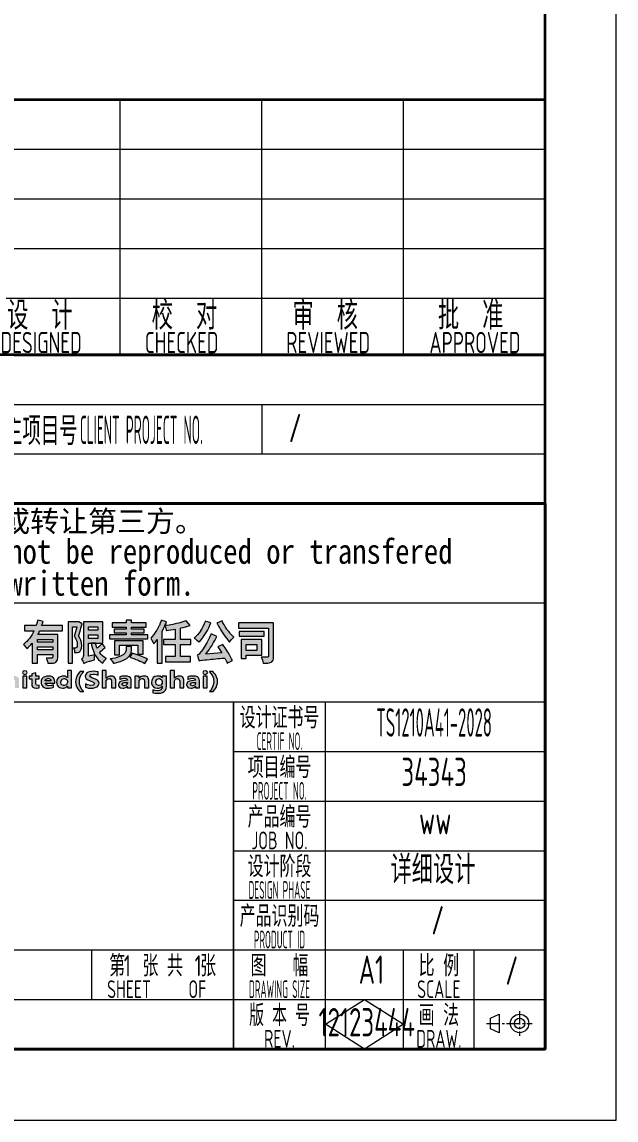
# Model space of a CAD drawing. Header units: millimetres. Extents: x 5765 to 6606, y -201 to 393.
# Drawn here: x 6522.1 to 6606, y -200.6 to -45.6 of the extents above; entities that cross this region are included whole.
import ezdxf
from ezdxf.enums import TextEntityAlignment as Align

# ---------------------------------------------------------------- set-up
doc = ezdxf.new("R2010")
doc.units = ezdxf.units.MM
doc.linetypes.add('CENTER2', pattern=[28.575, 19.05, -3.175, 3.175, -3.175])
for name, color, linetype, lineweight in [('1粗实线', 7, 'Continuous', 35), ('2细实线', 3, 'Continuous', 13), ('3中心线', 1, 'CENTER2', 13), ('7文本', 2, 'Continuous', 13), ('8标注', 3, 'Continuous', 13), ('9图表', 4, 'Continuous', 13)]:
    doc.layers.add(name, color=color, linetype=linetype, lineweight=lineweight)
doc.layers.add('LOGO 1', color=7, linetype='Continuous', true_color=0x1e2380)
doc.styles.add('lanpec', font='bpec_e.shx', dxfattribs={"width": 0.75, "bigfont": 'hztxt.shx'})
doc.styles.add('黑体', font='simhei.ttf', dxfattribs={"width": 1.5})

# ---------------------------------------------------------------- blocks, each defined once
blk = doc.blocks.new('项目信息')
at = {"layer": '1粗实线'}
blk.add_line((0, 0, 0), (-180, 0, 0), dxfattribs=at)
at = {"layer": '1粗实线', "elevation": 0}
blk.add_lwpolyline([(-180, 0), (0, 0), (0, 21), (-180, 21)], close=True, dxfattribs=at)
at = {"layer": '9图表'}
for p, q in [((-148, 21, 0), (-148, 0, 0)), ((-180, 14), (0, 14)), ((-80, 14, 0), (-80, 7, 0)), ((-40, 14, 0), (-40, 7, 0)), ((-180, 7), (0, 7))]:
    blk.add_line(p, q, dxfattribs=at)
at = {"layer": '7文本', "style": 'lanpec', "width": 0.75}
for tag, p in [('项目名称', (-147.5, 17.5)), ('业主', (-147.5, 10.5)), ('业主项目号', (-39.5, 10.5, 0)), ('工程总包方', (-147.5, 3.5))]:
    blk.add_attdef(tag, text='', height=4, dxfattribs=at).set_placement(p, align=Align.MIDDLE_LEFT)
at = {"layer": '9图表', "style": 'lanpec'}
for s, width, p in [('项目名称', 0.7, (-179, 17.25, 0)), ('PROJECT', 0.7, (-166.5, 17.23, 0)), ('业   主', 0.65, (-179, 10.25, 0)), ('业主项目号', 0.65, (-79, 10.25, 0)), ('CLIENT PROJECT NO.', 0.4, (-65.7, 10.41, 0)), ('CLIENT', 0.75, (-166.5, 10.23, 0)), ('工程总包方', 0.55, (-179, 3.25, 0)), ('EPCC CONTRACTOR', 0.3, (-166.5, 3.25, 0))]:
    blk.add_text(s, height=4, dxfattribs=dict(at, width=width)).set_placement(p, align=Align.MIDDLE_LEFT)
blk = doc.blocks.new('修订栏')
at = {"layer": '1粗实线'}
for p, q in [((470.95, 1959.85), (470.95, 1923.85)), ((650.95, 1959.85), (470.95, 1959.85)), ((650.95, 1923.85), (650.95, 1959.85)), ((470.95, 1923.85), (650.95, 1923.85))]:
    blk.add_line(p, q, dxfattribs=at)
at = {"layer": '9图表'}
for p, q in [((470.95, 1959.85), (650.95, 1959.85)), ((470.95, 1959.85), (470.95, 1923.85)), ((470.95, 1959.85), (470.95, 1923.85)), ((650.95, 1959.85), (470.95, 1959.85)), ((477.95, 1959.85), (477.95, 1923.85)), ((487.95, 1959.85), (487.95, 1923.85)), ((505.95, 1959.85), (505.95, 1923.85)), ((570.95, 1923.85), (570.95, 1959.85)), ((590.95, 1923.85), (590.95, 1959.85)), ((610.95, 1923.85), (610.95, 1959.85)), ((630.95, 1923.85), (630.95, 1959.85)), ((650.95, 1959.85), (650.95, 1923.85)), ((650.95, 1923.85), (650.95, 1959.85)), ((478, 1952.85), (650.95, 1952.85)), ((478, 1945.85), (650.95, 1945.85)), ((478, 1938.85), (650.95, 1938.85)), ((478, 1931.85), (650.95, 1931.85)), ((470.95, 1923.85), (650.95, 1923.85)), ((470.95, 1923.85), (650.95, 1923.85))]:
    blk.add_line(p, q, dxfattribs=at)
at = {"layer": '7文本', "color": 4, "style": 'lanpec', "width": 0.75}
for s, height, p in [('REVISION', 3, (475.65, 1939.81)), ('修订版', 4, (476.21, 1930.02))]:
    blk.add_text(s, height=height, rotation=90, dxfattribs=at).set_placement(p)
for s, height, p in [('版次', 4, (479.59, 1927.4)), ('日期', 4, (494.11, 1927.4)), ('设  计', 4, (574.99, 1927.4)), ('校  对', 4, (595.4, 1927.4)), ('审  核', 4, (615.27, 1927.4)), ('批  准', 4, (635.81, 1927.4)), ('说  明', 4, (519.28, 1926.06)), ('DESCRIPTION', 3, (532.7, 1926.66)), ('REV.', 3, (479.69, 1924.07)), ('DATE', 3, (494.39, 1924.07)), ('DESIGNED', 3, (574.06, 1924.07)), ('CHECKED', 3, (594.44, 1924.07)), ('REVIEWED', 3, (614.4, 1924.07)), ('APPROVED', 3, (634.62, 1924.07))]:
    blk.add_text(s, height=height, dxfattribs=at).set_placement(p)
blk = doc.blocks.new('A1')
at = {"layer": '1粗实线'}
blk.add_lwpolyline([(-816, 10), (-10, 10), (-10, 584), (-816, 584)], close=True, dxfattribs=at)
at = {"layer": '9图表'}
blk.add_lwpolyline([(-841, 0), (0, 0), (0, 594), (-841, 594)], close=True, dxfattribs=at)
blk = doc.blocks.new('蓝滨LOGO')
at = {"layer": 'LOGO 1'}
h = blk.add_hatch(color=256, dxfattribs=at)
h.dxf.hatch_style = 1
h.paths.add_polyline_path([(72.18, 8.26), (69.39, 8.26), (69.49, 8.47), (69.63, 8.78), (72.85, 8.78), (72.85, 9.51), (69.91, 9.51), (70.01, 9.82), (70.11, 10.12), (69.36, 10.3), (69.33, 10.15), (69.24, 9.83), (69.13, 9.51), (67.51, 9.51), (67.51, 8.78), (68.83, 8.78), (68.71, 8.54), (68.55, 8.25), (68.37, 7.97), (68.19, 7.72), (68.03, 7.52), (67.82, 7.28), (67.58, 7.07), (67.33, 6.87), (67.45, 6.75), (67.58, 6.59), (67.71, 6.42), (67.8, 6.28), (67.99, 6.42), (68.22, 6.64), (68.38, 6.8), (68.59, 7.04), (68.59, 4.2), (69.31, 4.2), (69.31, 5.45), (71.47, 5.45), (71.47, 5.06), (71.34, 4.93), (71.22, 4.93), (71.04, 4.93), (70.81, 4.94), (70.58, 4.95), (70.6, 4.89), (70.71, 4.57), (70.73, 4.52), (70.8, 4.2), (70.81, 4.2), (71.14, 4.2), (71.43, 4.22), (71.58, 4.24), (71.86, 4.33), (71.91, 4.36), (72.11, 4.58), (72.15, 4.68), (72.18, 5.04)])
h.paths.add_polyline_path([(69.31, 7.58), (71.47, 7.58), (71.47, 7.16), (69.31, 7.16)], flags=16)
h.paths.add_polyline_path([(69.31, 6.52), (71.47, 6.52), (71.47, 6.1), (69.31, 6.1)], flags=16)
h = blk.add_hatch(color=256, dxfattribs=at)
h.dxf.hatch_style = 1
h.paths.add_polyline_path([(75.49, 7.34), (75.45, 7.47), (75.32, 7.76), (75.13, 8.07), (75.2, 8.26), (75.29, 8.57), (75.39, 8.91), (75.46, 9.15), (75.56, 9.47), (75.65, 9.78), (75.18, 10.07), (75.09, 10.04), (73.65, 10.04), (73.65, 4.21), (74.28, 4.21), (74.28, 9.35), (74.86, 9.35), (74.86, 9.31), (74.78, 8.99), (74.7, 8.66), (74.7, 8.63), (74.6, 8.29), (74.52, 7.99), (74.58, 7.91), (74.75, 7.62), (74.86, 7.34), (74.91, 7.11), (74.94, 6.79), (74.92, 6.56), (74.83, 6.41), (74.76, 6.37), (74.67, 6.35), (74.56, 6.35), (74.41, 6.36), (74.42, 6.34), (74.53, 6.03), (74.57, 5.7), (74.77, 5.7), (74.96, 5.71), (75.14, 5.76), (75.29, 5.85), (75.35, 5.91), (75.51, 6.19), (75.54, 6.35), (75.57, 6.71), (75.55, 7)])
h.paths.add_polyline_path([(78.55, 10.03), (75.83, 10.03), (75.83, 5.35), (75.83, 5.29), (75.73, 4.99), (75.55, 4.79), (75.63, 4.66), (75.72, 4.5), (75.8, 4.33), (75.86, 4.18), (76, 4.25), (76.24, 4.35), (76.36, 4.39), (76.68, 4.5), (76.78, 4.52), (77.06, 4.6), (77.39, 4.7), (77.37, 5.03), (77.37, 5.07), (77.36, 5.4), (76.53, 5.2), (76.53, 7.04), (76.89, 7.04), (77.5, 7.04), (78.55, 7.04)])
h.paths.add_polyline_path([(76.53, 7.71), (76.53, 8.23), (77.85, 8.23), (77.85, 7.71)], flags=16)
h.paths.add_polyline_path([(76.53, 8.86), (76.53, 9.36), (77.85, 9.36), (77.85, 8.86)], flags=16)
h.paths.add_polyline_path([(78.48, 6.08), (78.66, 6.22), (78.9, 6.42), (78.44, 6.97), (78.36, 6.88), (78.12, 6.65), (77.99, 6.53), (77.75, 6.32), (77.72, 6.4), (77.61, 6.71), (77.5, 7.04), (76.89, 7.04), (76.96, 6.76), (77.04, 6.44), (77.14, 6.13), (77.21, 5.94), (77.34, 5.63), (77.49, 5.35), (77.57, 5.22), (77.75, 4.95), (77.96, 4.71), (78.06, 4.6), (78.29, 4.39), (78.56, 4.22), (78.65, 4.39), (78.77, 4.57), (78.91, 4.75), (79.03, 4.89), (79.01, 4.9), (78.74, 5.06), (78.49, 5.26), (78.47, 5.28), (78.26, 5.5), (78.06, 5.76), (78.23, 5.88)])
h = blk.add_hatch(color=256, dxfattribs=at)
h.dxf.hatch_style = 1
h.paths.add_polyline_path([(84.91, 8.22), (82.58, 8.22), (82.58, 8.5), (84.38, 8.5), (84.38, 9.03), (82.58, 9.03), (82.58, 9.31), (84.65, 9.31), (84.65, 9.89), (82.58, 9.89), (82.58, 10.29), (81.85, 10.29), (81.85, 9.89), (79.86, 9.89), (79.86, 9.31), (81.85, 9.31), (81.85, 9.03), (80.13, 9.03), (80.13, 8.5), (81.85, 8.5), (81.85, 8.22), (79.51, 8.22), (79.51, 7.63), (84.91, 7.63)])
h.paths.add_polyline_path([(84.25, 7.39), (80.19, 7.39), (80.19, 5.4), (80.91, 5.4), (80.91, 6.74), (83.51, 6.74), (83.51, 5.48), (84.25, 5.48)])
h.paths.add_polyline_path([(82.58, 6.05), (82.58, 6.57), (81.83, 6.57), (81.83, 6.07), (81.77, 5.76), (81.72, 5.66), (81.48, 5.43), (81.4, 5.37), (81.14, 5.23), (80.81, 5.09), (80.8, 5.09), (80.55, 5.02), (80.27, 4.94), (79.95, 4.87), (79.59, 4.81), (79.72, 4.67), (79.85, 4.51), (79.97, 4.35), (80.05, 4.2), (80.21, 4.24), (80.55, 4.32), (80.85, 4.4), (81.13, 4.5), (81.36, 4.59), (81.65, 4.73), (81.92, 4.89), (82.13, 5.06), (82.35, 5.29), (82.49, 5.55), (82.54, 5.72)])
h.paths.add_polyline_path([(83.84, 5.25), (83.55, 5.36), (83.25, 5.46), (82.98, 5.55), (82.7, 5.63), (82.37, 5.07), (82.62, 4.99), (82.93, 4.87), (82.94, 4.87), (83.23, 4.75), (83.52, 4.64), (83.79, 4.52), (84.07, 4.39), (84.24, 4.3), (84.5, 4.16), (84.85, 4.8), (84.7, 4.88), (84.4, 5.02), (84.14, 5.13)])
h = blk.add_hatch(color=256, dxfattribs=at)
h.dxf.hatch_style = 1
h.paths.add_polyline_path([(86.93, 8.71), (86.98, 8.8), (87.13, 9.09), (87.18, 9.19), (87.31, 9.49), (87.32, 9.51), (87.43, 9.77), (87.53, 10.03), (86.81, 10.27), (86.78, 10.17), (86.66, 9.86), (86.53, 9.55), (86.48, 9.46), (86.32, 9.16), (86.16, 8.88), (86.12, 8.81), (85.94, 8.53), (85.76, 8.27), (85.74, 8.24), (85.52, 7.99), (85.31, 7.76), (85.42, 7.58), (85.54, 7.35), (85.65, 7.13), (85.73, 6.94), (85.77, 6.98), (85.98, 7.23), (86.03, 7.28), (86.22, 7.55), (86.22, 4.2), (86.93, 4.2)])
h.paths.add_polyline_path([(91, 7.58), (89.5, 7.58), (89.5, 9.18), (89.61, 9.2), (89.91, 9.27), (90.21, 9.35), (90.27, 9.36), (90.57, 9.45), (90.86, 9.55), (90.34, 10.2), (90.29, 10.18), (90.01, 10.09), (89.7, 9.99), (89.56, 9.95), (89.26, 9.87), (88.95, 9.8), (88.75, 9.76), (88.45, 9.69), (88.14, 9.64), (87.92, 9.6), (87.61, 9.55), (87.32, 9.51), (87.31, 9.49), (87.31, 9.48), (87.43, 9.17), (87.43, 9.16), (87.51, 8.84), (87.52, 8.84), (87.83, 8.88), (88.13, 8.93), (88.16, 8.93), (88.46, 8.98), (88.77, 9.03), (88.77, 7.58), (87.13, 7.58), (87.13, 6.83), (88.77, 6.83), (88.77, 5.16), (87.38, 5.16), (87.38, 4.42), (90.94, 4.42), (90.94, 5.16), (89.5, 5.16), (89.5, 6.83), (91, 6.83)])
h = blk.add_hatch(color=256, dxfattribs=at)
h.dxf.hatch_style = 1
h.paths.add_polyline_path([(93.31, 8.84), (93.47, 9.13), (93.55, 9.3), (93.68, 9.6), (93.8, 9.91), (93.02, 10.15), (92.99, 10.07), (92.87, 9.76), (92.73, 9.46), (92.68, 9.37), (92.53, 9.08), (92.36, 8.81), (92.32, 8.74), (92.14, 8.48), (91.94, 8.22), (91.92, 8.2), (91.69, 7.96), (91.47, 7.75), (91.64, 7.63), (91.82, 7.48), (92, 7.33), (92.14, 7.2), (92.19, 7.25), (92.4, 7.48), (92.61, 7.74), (92.69, 7.86), (92.88, 8.12), (93.06, 8.4), (93.15, 8.55)])
h.paths.add_polyline_path([(94.51, 7.7), (94.66, 7.99), (93.86, 8.36), (93.76, 8.15), (93.63, 7.85), (93.48, 7.55), (93.39, 7.37), (93.23, 7.08), (93.07, 6.81), (93.04, 6.77), (92.86, 6.47), (92.7, 6.22), (92.61, 6.09), (92.43, 5.86), (92.34, 5.75), (92.14, 5.51), (92.13, 5.5), (91.86, 5.35), (91.95, 5.14), (92.03, 4.91), (92.1, 4.69), (92.14, 4.53), (92.31, 4.58), (92.56, 4.64), (92.64, 4.65), (92.96, 4.68), (92.97, 4.68), (93.25, 4.71), (93.59, 4.74), (93.85, 4.77), (94.15, 4.8), (94.5, 4.83), (94.52, 4.83), (94.79, 4.86), (95.09, 4.88), (95.41, 4.91), (95.75, 4.94), (95.81, 4.83), (95.97, 4.55), (95.99, 4.49), (96.13, 4.2), (96.84, 4.61), (96.74, 4.82), (96.58, 5.13), (96.58, 5.13), (96.42, 5.41), (96.24, 5.7), (96.21, 5.75), (96.04, 6.02), (95.87, 6.3), (95.85, 6.33), (95.66, 6.6), (95.48, 6.87), (94.81, 6.52), (94.89, 6.4), (95.07, 6.12), (95.17, 5.95), (95.34, 5.67), (93.1, 5.51), (93.17, 5.61), (93.36, 5.85), (93.55, 6.12), (93.73, 6.39), (93.92, 6.67), (94.02, 6.84), (94.19, 7.12), (94.35, 7.41)])
h.paths.add_polyline_path([(96.13, 8.94), (96.06, 9.03), (95.88, 9.3), (95.71, 9.57), (95.68, 9.62), (95.51, 9.91), (95.38, 10.19), (94.67, 9.88), (94.73, 9.74), (94.89, 9.45), (95.05, 9.16), (95.15, 8.99), (95.33, 8.71), (95.5, 8.44), (95.6, 8.29), (95.79, 8.03), (95.98, 7.77), (96.04, 7.69), (96.25, 7.43), (96.45, 7.2), (96.58, 7.37), (96.74, 7.55), (96.9, 7.73), (97.06, 7.87), (97.03, 7.88), (96.82, 8.1), (96.59, 8.35), (96.52, 8.43), (96.32, 8.68)])
h = blk.add_hatch(color=256, dxfattribs=at)
h.dxf.hatch_style = 1
h.paths.add_polyline_path([(102.67, 9.9), (97.73, 9.9), (97.73, 9.16), (101.93, 9.16), (101.93, 5.19), (101.9, 5.08), (101.78, 5.04), (101.65, 5.04), (101.44, 5.04), (101.19, 5.04), (100.93, 5.06), (101.01, 4.86), (101.08, 4.64), (101.14, 4.41), (101.17, 4.22), (101.26, 4.22), (101.58, 4.22), (101.86, 4.24), (102.06, 4.27), (102.34, 4.37), (102.41, 4.42), (102.6, 4.66), (102.64, 4.82), (102.67, 5.18)])
h.paths.add_polyline_path([(101.33, 8.7), (97.79, 8.7), (97.79, 8.02), (101.33, 8.02)], flags=17)
h.paths.add_polyline_path([(101.02, 7.54), (98.1, 7.54), (98.1, 4.86), (98.8, 4.86), (98.8, 5.33), (101.02, 5.33)], flags=17)
h.paths.add_polyline_path([(100.31, 6.87), (100.31, 6), (98.8, 6), (98.8, 6.87)], flags=16)
h = blk.add_hatch(color=256, dxfattribs=at)
h.dxf.hatch_style = 1
h.paths.add_polyline_path([(62.05, 0.73), (62.05, 1.13), (60.98, 1.13), (60.98, 3.02), (60.37, 3.02), (60.37, 0.73)])
h.paths.add_polyline_path([(62.98, 2.37), (62.38, 2.37), (62.38, 0.73), (62.98, 0.73)])
h.paths.add_polyline_path([(62.68, 2.64), (62.93, 2.72), (63.03, 2.9), (62.93, 3.08), (62.68, 3.15), (62.44, 3.08), (62.34, 2.9), (62.44, 2.72)])
h.paths.add_polyline_path([(63.52, 0.73), (64.12, 0.73), (64.12, 1.64), (64.12, 1.9), (64.51, 2.05), (64.76, 1.93), (64.83, 1.67), (64.83, 0.73), (65.42, 0.73), (65.42, 1.65), (65.42, 1.88), (65.52, 1.93), (65.52, 1.93), (65.54, 1.93), (65.84, 2.06), (66.06, 1.92), (66.13, 1.66), (66.13, 0.73), (66.73, 0.73), (66.73, 1.83), (66.67, 2.08), (66.54, 2.27), (66.34, 2.37), (66.06, 2.4), (65.83, 2.38), (65.57, 2.28), (65.37, 2.1), (65.29, 2.21), (65.07, 2.36), (64.78, 2.4), (64.7, 2.4), (64.41, 2.34), (64.33, 2.29), (64.12, 2.11), (64.12, 2.37), (63.52, 2.37)])
h.paths.add_polyline_path([(67.83, 2.37), (67.24, 2.37), (67.24, 0.73), (67.83, 0.73)])
h.paths.add_polyline_path([(67.54, 2.64), (67.79, 2.72), (67.88, 2.9), (67.79, 3.08), (67.54, 3.15), (67.28, 3.08), (67.19, 2.9), (67.28, 2.72)])
h.paths.add_polyline_path([(69.11, 2.01), (69.57, 2.01), (69.57, 2.37), (69.11, 2.37), (69.11, 2.87), (68.51, 2.73), (68.51, 2.37), (68.17, 2.37), (68.17, 2.01), (68.51, 2.01), (68.51, 1.23), (68.54, 1.03), (68.66, 0.84), (68.87, 0.73), (69.16, 0.69), (69.3, 0.69), (69.57, 0.75), (69.57, 1.11), (69.23, 1.01), (69.11, 1.32)])
h.paths.add_polyline_path([(69.82, 1.53), (69.84, 1.32), (69.93, 1.1), (70.09, 0.91), (70.25, 0.8), (70.52, 0.71), (70.85, 0.69), (71, 0.69), (71.33, 0.73), (71.59, 0.82), (71.59, 1.16), (71.57, 1.16), (71.3, 1.06), (70.79, 1.01), (70.49, 1.2), (70.41, 1.41), (71.76, 1.41), (71.76, 1.62), (71.74, 1.76), (71.67, 2.01), (71.52, 2.2), (71.42, 2.27), (71.16, 2.37), (70.83, 2.4), (70.63, 2.39), (70.35, 2.31), (70.11, 2.17), (69.96, 2.01), (69.85, 1.78)])
h.paths.add_polyline_path([(70.56, 1.98), (70.88, 2.1), (71.14, 1.95), (71.2, 1.72), (70.38, 1.72)], flags=16)
h.paths.add_polyline_path([(72.04, 1.35), (72.12, 1.1), (72.26, 0.91), (72.32, 0.85), (72.57, 0.73), (72.88, 0.69), (73.04, 0.7), (73.31, 0.78), (73.54, 0.97), (73.54, 0.73), (74.13, 0.73), (74.13, 3.16), (73.54, 3.16), (73.54, 2.18), (73.52, 2.18), (73.49, 2.21), (73.28, 2.36), (72.96, 2.4), (72.8, 2.4), (72.52, 2.31), (72.28, 2.17), (72.16, 2.01), (72.06, 1.77), (72.03, 1.51)])
h.paths.add_polyline_path([(73.13, 2.05), (73.45, 1.91), (73.58, 1.52), (73.39, 1.15), (73.05, 1.04), (72.7, 1.2), (72.61, 1.62), (72.79, 1.95)], flags=16)
h = blk.add_hatch(color=256, dxfattribs=at)
h.dxf.hatch_style = 1
h.paths.add_polyline_path([(74.71, 1.56), (74.73, 1.3), (74.79, 1.05), (74.88, 0.82), (75, 0.6), (75.16, 0.4), (75.35, 0.21), (75.84, 0.21), (75.55, 0.54), (75.33, 0.99), (75.25, 1.36), (75.24, 1.63), (75.27, 2.05), (75.45, 2.52), (75.82, 3.02), (75.35, 3.02), (75.32, 2.99), (75.12, 2.78), (74.98, 2.56), (74.87, 2.34), (74.77, 2.11), (74.73, 1.86), (74.71, 1.6)])
h.paths.add_polyline_path([(76.86, 2.63), (77.26, 2.68), (77.88, 2.59), (77.88, 2.98), (77.82, 3), (77.52, 3.05), (77.19, 3.07), (76.93, 3.06), (76.62, 2.99), (76.37, 2.89), (76.28, 2.83), (76.13, 2.63), (76.07, 2.39), (76.1, 2.21), (76.22, 2.02), (76.43, 1.86), (76.75, 1.73), (77.26, 1.53), (77.37, 1.32), (77.23, 1.13), (76.87, 1.07), (76.43, 1.12), (76.08, 1.3), (76.08, 0.82), (76.25, 0.76), (76.54, 0.7), (76.89, 0.69), (77.17, 0.7), (77.48, 0.76), (77.73, 0.86), (77.81, 0.92), (77.96, 1.11), (78.02, 1.37), (77.99, 1.54), (77.85, 1.75), (77.82, 1.8), (77.59, 1.93), (77.27, 2.07), (76.83, 2.23), (76.71, 2.43)])
h.paths.add_polyline_path([(79.03, 3.16), (78.44, 3.16), (78.44, 0.73), (79.03, 0.73), (79.03, 1.66), (79.03, 1.9), (79.48, 2.06), (79.71, 1.92), (79.78, 1.66), (79.78, 0.73), (80.37, 0.73), (80.37, 1.85), (80.31, 2.09), (80.17, 2.27), (79.96, 2.37), (79.68, 2.4), (79.52, 2.39), (79.26, 2.3), (79.03, 2.11)])
h.paths.add_polyline_path([(80.79, 1.4), (80.74, 1.18), (80.76, 1.02), (80.92, 0.82), (81.06, 0.74), (81.38, 0.69), (81.52, 0.69), (81.79, 0.78), (82, 0.96), (82, 0.73), (82.57, 0.73), (82.57, 1.72), (82.54, 1.95), (82.44, 2.16), (82.27, 2.29), (82.02, 2.38), (81.7, 2.4), (81.64, 2.4), (81.31, 2.37), (81.22, 2.36), (80.94, 2.27), (80.94, 1.92), (81.55, 2.11), (81.92, 2), (82.01, 1.8), (81.45, 1.73), (81.19, 1.68), (80.94, 1.57)])
h.paths.add_polyline_path([(81.86, 1.12), (81.88, 1.13), (82, 1.36), (82.01, 1.39), (82.01, 1.51), (81.61, 1.47), (81.34, 1.37), (81.29, 1.23), (81.37, 1.09), (81.58, 1.03)], flags=16)
h.paths.add_polyline_path([(83.08, 0.73), (83.68, 0.73), (83.68, 1.89), (84.15, 2.07), (84.37, 1.9), (84.43, 1.64), (84.43, 0.73), (85.03, 0.73), (85.03, 1.84), (84.96, 2.09), (84.84, 2.27), (84.62, 2.37), (84.35, 2.4), (84.15, 2.39), (83.89, 2.29), (83.68, 2.1), (83.68, 2.37), (83.08, 2.37)])
h.paths.add_polyline_path([(85.43, 1.35), (85.51, 1.11), (85.66, 0.91), (85.72, 0.86), (85.96, 0.73), (86.28, 0.69), (86.45, 0.7), (86.72, 0.79), (86.92, 0.96), (86.96, 0.96), (86.88, 0.52), (86.56, 0.35), (86.22, 0.31), (85.6, 0.4), (85.6, 0.05), (85.64, 0.04), (85.92, -0.02), (86.27, -0.04), (86.37, -0.04), (86.7, -0.01), (86.98, 0.07), (87.2, 0.21), (87.23, 0.23), (87.39, 0.41), (87.5, 0.64), (87.53, 0.91), (87.53, 2.37), (86.93, 2.37), (86.93, 2.17), (86.92, 2.17), (86.89, 2.21), (86.65, 2.36), (86.35, 2.4), (86.19, 2.4), (85.91, 2.33), (85.68, 2.17), (85.55, 2), (85.46, 1.77), (85.42, 1.5)])
h.paths.add_polyline_path([(86.01, 1.63), (86.18, 1.95), (86.53, 2.05), (86.84, 1.92), (86.98, 1.51), (86.79, 1.14), (86.44, 1.04), (86.1, 1.2)], flags=16)
h.paths.add_polyline_path([(88.67, 3.16), (88.07, 3.16), (88.07, 0.73), (88.67, 0.73), (88.67, 1.66), (88.67, 1.9), (89.11, 2.06), (89.34, 1.92), (89.41, 1.66), (89.41, 0.73), (90.01, 0.73), (90.01, 1.74), (90, 1.85), (89.93, 2.09), (89.79, 2.27), (89.59, 2.37), (89.31, 2.4), (89.15, 2.39), (88.89, 2.3), (88.67, 2.11)])
h.paths.add_polyline_path([(92.19, 1.72), (92.17, 1.95), (92.07, 2.16), (91.9, 2.29), (91.65, 2.38), (91.34, 2.4), (91.27, 2.4), (90.94, 2.37), (90.85, 2.36), (90.57, 2.27), (90.57, 1.92), (91.17, 2.11), (91.55, 2), (91.63, 1.8), (91.07, 1.73), (90.81, 1.68), (90.56, 1.57), (90.41, 1.4), (90.37, 1.18), (90.39, 1.02), (90.54, 0.82), (90.7, 0.74), (91.01, 0.69), (91.15, 0.69), (91.42, 0.78), (91.63, 0.97), (91.63, 0.73), (92.19, 0.73)])
h.paths.add_polyline_path([(91.63, 1.51), (91.63, 1.39), (91.63, 1.16), (91.06, 0.98), (90.87, 1.33), (91.25, 1.47)], flags=16)
h.paths.add_polyline_path([(93.3, 2.37), (92.7, 2.37), (92.7, 0.73), (93.3, 0.73)])
h.paths.add_polyline_path([(92.76, 3.08), (92.66, 2.9), (92.76, 2.72), (93.01, 2.64), (93.25, 2.72), (93.36, 2.9), (93.25, 3.08), (93.01, 3.15)])
h.paths.add_polyline_path([(94.14, 1.09), (93.99, 0.71), (93.64, 0.21), (94.09, 0.21), (94.31, 0.43), (94.47, 0.65), (94.58, 0.86), (94.67, 1.1), (94.72, 1.35), (94.74, 1.6), (94.74, 1.66), (94.72, 1.92), (94.65, 2.16), (94.56, 2.39), (94.44, 2.61), (94.28, 2.82), (94.09, 3.02), (93.6, 3.02), (93.63, 2.99), (93.9, 2.66), (94.14, 2.19), (94.2, 1.85), (94.22, 1.42)])
at = {"color": 164, "lineweight": 0}
for points in [[(69.36, 10.3), (69.33, 10.15), (69.24, 9.83), (69.13, 9.51), (67.51, 9.51), (67.51, 8.78), (68.83, 8.78), (68.71, 8.54), (68.55, 8.25), (68.37, 7.97), (68.19, 7.72)], [(70.6, 4.89), (70.71, 4.57), (70.73, 4.52), (70.8, 4.2), (70.81, 4.2), (71.14, 4.2), (71.43, 4.22), (71.58, 4.24), (71.86, 4.33), (71.91, 4.36), (72.11, 4.58), (72.15, 4.68), (72.18, 5.04), (72.18, 8.26), (69.39, 8.26), (69.49, 8.47), (69.63, 8.78), (72.85, 8.78), (72.85, 9.51), (69.91, 9.51), (70.01, 9.82), (70.11, 10.12), (69.36, 10.3)], [(75.18, 10.07), (75.09, 10.04), (73.65, 10.04), (73.65, 4.21), (74.28, 4.21), (74.28, 9.35), (74.86, 9.35)], [(74.86, 9.35), (74.86, 9.31), (74.78, 8.99), (74.7, 8.66), (74.7, 8.63), (74.6, 8.29), (74.52, 7.99), (74.58, 7.91), (74.75, 7.62), (74.86, 7.34), (74.91, 7.11), (74.94, 6.79), (74.92, 6.56), (74.83, 6.41), (74.76, 6.37), (74.67, 6.35), (74.56, 6.35)], [(75.54, 6.35), (75.57, 6.71), (75.55, 7), (75.49, 7.34), (75.45, 7.47), (75.32, 7.76), (75.13, 8.07), (75.2, 8.26), (75.29, 8.57), (75.39, 8.91), (75.46, 9.15), (75.56, 9.47)], [(75.56, 9.47), (75.65, 9.78), (75.18, 10.07)], [(78.55, 10.03), (75.83, 10.03), (75.83, 5.35), (75.83, 5.29), (75.73, 4.99), (75.55, 4.79), (75.63, 4.66), (75.72, 4.5), (75.8, 4.33), (75.86, 4.18), (76, 4.25), (76.24, 4.35), (76.36, 4.39), (76.68, 4.5), (76.78, 4.52), (77.06, 4.6), (77.39, 4.7), (77.37, 5.03), (77.37, 5.07)], [(76.53, 8.86), (76.53, 9.36), (77.85, 9.36)], [(77.85, 9.36), (77.85, 8.86), (76.53, 8.86)], [(78.55, 7.04), (78.55, 10.03)], [(86.81, 10.27), (86.78, 10.17), (86.66, 9.86), (86.53, 9.55), (86.48, 9.46), (86.32, 9.16), (86.16, 8.88), (86.12, 8.81), (85.94, 8.53), (85.76, 8.27), (85.74, 8.24), (85.52, 7.99), (85.31, 7.76), (85.42, 7.58)], [(86.22, 7.55), (86.22, 4.2), (86.93, 4.2), (86.93, 8.71), (86.98, 8.8), (87.13, 9.09), (87.18, 9.19), (87.31, 9.49), (87.32, 9.51), (87.43, 9.77), (87.53, 10.03), (86.81, 10.27)], [(88.77, 9.03), (88.77, 7.58), (87.13, 7.58), (87.13, 6.83), (88.77, 6.83), (88.77, 5.16), (87.38, 5.16), (87.38, 4.42), (90.94, 4.42), (90.94, 5.16), (89.5, 5.16), (89.5, 6.83), (91, 6.83), (91, 7.58), (89.5, 7.58), (89.5, 9.18), (89.61, 9.2), (89.91, 9.27), (90.21, 9.35), (90.27, 9.36), (90.57, 9.45), (90.86, 9.55), (90.34, 10.2)], [(90.34, 10.2), (90.29, 10.18), (90.01, 10.09), (89.7, 9.99), (89.56, 9.95), (89.26, 9.87), (88.95, 9.8), (88.75, 9.76), (88.45, 9.69), (88.14, 9.64), (87.92, 9.6), (87.61, 9.55), (87.32, 9.51), (87.31, 9.49), (87.31, 9.48), (87.43, 9.17), (87.43, 9.16)], [(102.67, 9.9), (97.73, 9.9), (97.73, 9.16), (101.93, 9.16), (101.93, 5.19), (101.9, 5.08), (101.78, 5.04), (101.65, 5.04), (101.44, 5.04)], [(101.01, 4.86), (101.08, 4.64), (101.14, 4.41), (101.17, 4.22), (101.26, 4.22), (101.58, 4.22), (101.86, 4.24), (102.06, 4.27), (102.34, 4.37), (102.41, 4.42), (102.6, 4.66), (102.64, 4.82), (102.67, 5.18), (102.67, 9.9)], [(76.53, 7.71), (76.53, 8.23), (77.85, 8.23)], [(77.85, 8.23), (77.85, 7.71), (76.53, 7.71)], [(87.43, 9.16), (87.51, 8.84), (87.52, 8.84), (87.83, 8.88), (88.13, 8.93), (88.16, 8.93), (88.46, 8.98), (88.77, 9.03)], [(93.86, 8.36), (93.76, 8.15), (93.63, 7.85), (93.48, 7.55), (93.39, 7.37), (93.23, 7.08), (93.07, 6.81), (93.04, 6.77), (92.86, 6.47), (92.7, 6.22), (92.61, 6.09), (92.43, 5.86), (92.34, 5.75), (92.14, 5.51), (92.13, 5.5)], [(93.1, 5.51), (93.17, 5.61), (93.36, 5.85), (93.55, 6.12), (93.73, 6.39), (93.92, 6.67), (94.02, 6.84), (94.19, 7.12), (94.35, 7.41), (94.51, 7.7), (94.66, 7.99), (93.86, 8.36)], [(67.58, 7.07), (67.33, 6.87), (67.45, 6.75), (67.58, 6.59), (67.71, 6.42), (67.8, 6.28), (67.99, 6.42), (68.22, 6.64), (68.38, 6.8), (68.59, 7.04)], [(68.19, 7.72), (68.03, 7.52), (67.82, 7.28), (67.58, 7.07)], [(68.59, 7.04), (68.59, 4.2), (69.31, 4.2), (69.31, 5.45), (71.47, 5.45)], [(69.31, 7.16), (69.31, 7.58), (71.47, 7.58)], [(71.47, 7.58), (71.47, 7.16), (69.31, 7.16)], [(69.31, 6.1), (69.31, 6.52), (71.47, 6.52)], [(71.47, 6.52), (71.47, 6.1), (69.31, 6.1)], [(74.67, 6.35), (74.56, 6.35), (74.41, 6.36)], [(74.41, 6.36), (74.42, 6.34), (74.53, 6.03), (74.53, 6.03), (74.57, 5.7), (74.77, 5.7), (74.96, 5.71), (75.14, 5.76), (75.29, 5.85), (75.35, 5.91), (75.51, 6.19), (75.54, 6.35)], [(76.53, 5.2), (76.53, 7.04), (76.89, 7.04), (77.5, 7.04), (78.55, 7.04)], [(77.5, 7.04), (76.89, 7.04), (76.96, 6.76), (77.04, 6.44), (77.14, 6.13), (77.21, 5.94), (77.34, 5.63), (77.49, 5.35), (77.57, 5.22), (77.75, 4.95), (77.96, 4.71), (78.06, 4.6), (78.29, 4.39), (78.56, 4.22), (78.65, 4.39), (78.77, 4.57), (78.91, 4.75), (79.03, 4.89), (79.01, 4.9), (78.74, 5.06), (78.49, 5.26), (78.47, 5.28), (78.26, 5.5), (78.06, 5.76), (78.23, 5.88), (78.48, 6.08), (78.66, 6.22)], [(77.75, 6.32), (77.72, 6.4), (77.61, 6.71), (77.5, 7.04)], [(78.44, 6.97), (78.36, 6.88), (78.12, 6.65), (77.99, 6.53), (77.75, 6.32)], [(78.66, 6.22), (78.9, 6.42), (78.44, 6.97)], [(84.25, 7.39), (80.19, 7.39), (80.19, 5.4), (80.91, 5.4), (80.91, 6.74), (83.51, 6.74)], [(83.51, 6.74), (83.51, 5.48), (84.25, 5.48), (84.25, 7.39)], [(83.51, 6.74), (83.51, 5.48), (84.25, 5.48), (84.25, 7.39)], [(85.42, 7.58), (85.54, 7.35), (85.65, 7.13), (85.73, 6.94), (85.77, 6.98), (85.98, 7.23), (86.03, 7.28), (86.22, 7.55)], [(95.48, 6.87), (94.81, 6.52), (94.89, 6.4), (95.07, 6.12), (95.17, 5.95), (95.34, 5.67), (93.1, 5.51)], [(96.58, 5.13), (96.58, 5.13), (96.42, 5.41), (96.24, 5.7), (96.21, 5.75), (96.04, 6.02), (95.87, 6.3), (95.85, 6.33), (95.66, 6.6), (95.48, 6.87)], [(101.02, 7.54), (98.1, 7.54), (98.1, 4.86), (98.8, 4.86), (98.8, 5.33), (101.02, 5.33)], [(98.8, 6), (98.8, 6.87), (100.31, 6.87)], [(100.31, 6.87), (100.31, 6), (98.8, 6)], [(101.02, 5.33), (101.02, 7.54)], [(71.22, 4.93), (71.04, 4.93), (70.81, 4.94), (70.58, 4.95)], [(70.58, 4.95), (70.6, 4.89)], [(71.47, 5.45), (71.47, 5.06), (71.34, 4.93), (71.22, 4.93)], [(77.36, 5.4), (76.53, 5.2)], [(77.37, 5.07), (77.36, 5.4)], [(92.13, 5.5), (91.86, 5.35), (91.95, 5.14), (92.03, 4.91), (92.1, 4.69), (92.14, 4.53), (92.31, 4.58), (92.56, 4.64), (92.64, 4.65), (92.96, 4.68), (92.97, 4.68), (93.25, 4.71), (93.59, 4.74), (93.85, 4.77), (94.15, 4.8), (94.5, 4.83), (94.52, 4.83), (94.79, 4.86), (95.09, 4.88), (95.41, 4.91), (95.75, 4.94)], [(95.75, 4.94), (95.81, 4.83), (95.97, 4.55), (95.99, 4.49), (96.13, 4.2), (96.84, 4.61), (96.74, 4.82), (96.58, 5.13)], [(95.75, 4.94), (95.81, 4.83), (95.97, 4.55), (95.99, 4.49), (96.13, 4.2), (96.84, 4.61), (96.74, 4.82), (96.58, 5.13)], [(101.44, 5.04), (101.19, 5.04), (100.93, 5.06)], [(100.93, 5.06), (101.01, 4.86)]]:
    blk.add_lwpolyline(points, dxfattribs=at)
for points in [[(82.58, 10.29), (81.85, 10.29), (81.85, 9.89), (79.86, 9.89), (79.86, 9.31), (81.85, 9.31), (81.85, 9.03), (80.13, 9.03), (80.13, 8.5), (81.85, 8.5), (81.85, 8.22), (79.51, 8.22), (79.51, 7.63), (84.91, 7.63), (84.91, 8.22), (82.58, 8.22), (82.58, 8.5), (84.38, 8.5), (84.38, 9.03), (82.58, 9.03), (82.58, 9.31), (84.65, 9.31), (84.65, 9.89), (82.58, 9.89)], [(93.02, 10.15), (92.99, 10.07), (92.87, 9.76), (92.73, 9.46), (92.68, 9.37), (92.53, 9.08), (92.36, 8.81), (92.32, 8.74), (92.14, 8.48), (91.94, 8.22), (91.92, 8.2), (91.69, 7.96), (91.47, 7.75), (91.64, 7.63), (91.82, 7.48), (92, 7.33), (92.14, 7.2), (92.19, 7.25), (92.4, 7.48), (92.61, 7.74), (92.69, 7.86), (92.88, 8.12), (93.06, 8.4), (93.15, 8.55), (93.31, 8.84), (93.47, 9.13), (93.55, 9.3), (93.68, 9.6), (93.8, 9.91)], [(95.38, 10.19), (94.67, 9.88), (94.73, 9.74), (94.89, 9.45), (95.05, 9.16), (95.15, 8.99), (95.33, 8.71), (95.5, 8.44), (95.6, 8.29), (95.79, 8.03), (95.98, 7.77), (96.04, 7.69), (96.25, 7.43), (96.45, 7.2), (96.58, 7.37), (96.74, 7.55), (96.9, 7.73), (97.06, 7.87), (97.03, 7.88), (96.82, 8.1), (96.59, 8.35), (96.52, 8.43), (96.32, 8.68), (96.13, 8.94), (96.06, 9.03), (95.88, 9.3), (95.71, 9.57), (95.68, 9.62), (95.51, 9.91)], [(101.33, 8.7), (97.79, 8.7), (97.79, 8.02), (101.33, 8.02)], [(82.58, 6.57), (81.83, 6.57), (81.83, 6.07), (81.77, 5.76), (81.72, 5.66), (81.48, 5.43), (81.4, 5.37), (81.14, 5.23), (80.81, 5.09), (80.8, 5.09), (80.55, 5.02), (80.27, 4.94), (79.95, 4.87), (79.59, 4.81), (79.72, 4.67), (79.85, 4.51), (79.97, 4.35), (80.05, 4.2), (80.21, 4.24), (80.55, 4.32), (80.85, 4.4), (81.13, 4.5), (81.36, 4.59), (81.65, 4.73), (81.92, 4.89), (82.13, 5.06), (82.35, 5.29), (82.49, 5.55), (82.54, 5.72), (82.58, 6.05)], [(82.7, 5.63), (82.37, 5.07), (82.62, 4.99), (82.93, 4.87), (82.94, 4.87), (83.23, 4.75), (83.52, 4.64), (83.79, 4.52), (84.07, 4.39), (84.24, 4.3), (84.5, 4.16), (84.85, 4.8), (84.7, 4.88), (84.4, 5.02), (84.14, 5.13), (83.84, 5.25), (83.84, 5.25), (83.55, 5.36), (83.25, 5.46), (82.98, 5.55)]]:
    blk.add_lwpolyline(points, close=True, dxfattribs=at)
at = {"layer": 'LOGO 1', "color": 164, "lineweight": 0}
for points in [[(67.54, 3.15), (67.28, 3.08), (67.19, 2.9), (67.28, 2.72), (67.54, 2.64), (67.79, 2.72), (67.88, 2.9), (67.79, 3.08)], [(93.01, 3.15), (92.76, 3.08), (92.66, 2.9), (92.76, 2.72), (93.01, 2.64), (93.25, 2.72), (93.36, 2.9), (93.25, 3.08)], [(67.83, 2.37), (67.24, 2.37), (67.24, 0.73), (67.83, 0.73)], [(75.85, 3.02), (75.35, 3.02), (75.32, 2.99), (75.12, 2.78), (74.98, 2.56), (74.87, 2.34), (74.77, 2.11), (74.73, 1.86), (74.71, 1.6), (74.71, 1.56), (74.73, 1.3), (74.79, 1.05), (74.88, 0.82), (75, 0.6), (75.16, 0.4), (75.35, 0.21), (75.85, 0.21), (75.83, 0.22), (75.64, 0.43), (75.5, 0.65), (75.38, 0.88), (75.3, 1.11), (75.25, 1.36), (75.24, 1.6), (75.24, 1.64), (75.26, 1.9), (75.3, 2.13), (75.39, 2.37), (75.51, 2.6), (75.67, 2.81)], [(93.3, 2.37), (92.7, 2.37), (92.7, 0.73), (93.3, 0.73)], [(94.09, 3.02), (93.6, 3.02), (93.63, 2.99), (93.81, 2.78), (93.95, 2.56), (94.07, 2.34), (94.16, 2.1), (94.2, 1.85), (94.21, 1.6), (94.21, 1.58), (94.2, 1.33), (94.14, 1.09), (94.05, 0.86), (93.94, 0.64), (93.78, 0.41), (93.6, 0.21), (94.09, 0.21), (94.12, 0.24), (94.31, 0.43), (94.47, 0.65), (94.58, 0.86), (94.67, 1.1), (94.72, 1.35), (94.74, 1.6), (94.74, 1.66), (94.72, 1.92), (94.65, 2.16), (94.56, 2.39), (94.44, 2.61), (94.28, 2.82)]]:
    blk.add_lwpolyline(points, close=True, dxfattribs=at)
for points in [[(74.13, 3.16), (73.54, 3.16), (73.54, 2.18), (73.52, 2.18)], [(73.54, 0.96), (73.54, 0.73), (74.13, 0.73), (74.13, 3.16)], [(79.03, 3.16), (78.44, 3.16), (78.44, 0.73), (79.03, 0.73), (79.03, 1.66), (79.03, 1.72), (79.15, 1.93), (79.16, 1.94), (79.43, 2.04)], [(79.03, 2.12), (79.03, 3.16)], [(88.67, 3.16), (88.07, 3.16), (88.07, 0.73), (88.67, 0.73), (88.67, 1.66), (88.67, 1.72), (88.78, 1.93), (88.79, 1.94), (89.06, 2.04)], [(88.67, 2.12), (88.67, 3.16)], [(69.11, 2.87), (68.51, 2.73), (68.51, 2.37), (68.17, 2.37), (68.17, 2.01), (68.51, 2.01), (68.51, 1.23), (68.54, 1.03)], [(69.37, 1.05), (69.2, 1.1), (69.11, 1.32), (69.11, 2.01), (69.57, 2.01), (69.57, 2.37), (69.11, 2.37), (69.11, 2.87)], [(70.11, 2.17), (69.96, 2.01), (69.85, 1.78), (69.82, 1.53), (69.84, 1.32), (69.93, 1.1), (70.09, 0.91)], [(70.83, 2.4), (70.63, 2.39), (70.35, 2.31), (70.11, 2.17)], [(70.4, 1.72), (70.41, 1.76), (70.56, 1.98), (70.56, 1.98), (70.83, 2.08)], [(70.83, 2.08), (70.93, 2.07), (71.14, 1.95), (71.2, 1.72), (70.4, 1.72)], [(70.99, 1.03), (70.68, 1.07), (70.49, 1.2), (70.41, 1.41), (71.76, 1.41), (71.76, 1.62)], [(71.76, 1.62), (71.74, 1.76), (71.67, 2.01), (71.52, 2.2), (71.42, 2.27), (71.16, 2.37), (70.83, 2.4)], [(72.28, 2.17), (72.16, 2.01), (72.06, 1.77), (72.03, 1.51), (72.04, 1.35), (72.12, 1.1), (72.26, 0.91), (72.32, 0.85), (72.57, 0.73), (72.88, 0.69), (73.04, 0.7), (73.31, 0.78), (73.52, 0.96), (73.54, 0.96)], [(72.96, 2.4), (72.8, 2.4), (72.52, 2.31), (72.28, 2.17)], [(73.08, 1.05), (73.01, 1.06), (72.76, 1.18), (72.69, 1.27), (72.63, 1.53), (72.65, 1.68), (72.76, 1.9), (72.83, 1.96), (73.11, 2.04)], [(73.52, 2.18), (73.49, 2.21), (73.28, 2.36), (72.96, 2.4)], [(73.11, 2.04), (73.15, 2.04), (73.41, 1.93), (73.46, 1.9), (73.54, 1.66), (73.54, 1.51), (73.52, 1.4), (73.41, 1.19), (73.37, 1.14), (73.08, 1.05)], [(76.28, 2.83), (76.13, 2.63), (76.07, 2.39), (76.1, 2.21), (76.22, 2.02), (76.43, 1.86), (76.75, 1.73), (77.07, 1.6), (77.28, 1.5), (77.37, 1.32), (77.24, 1.14), (77.19, 1.12), (76.87, 1.07)], [(77.19, 3.07), (76.93, 3.06), (76.62, 2.99), (76.37, 2.89), (76.28, 2.83)], [(77.81, 0.92), (77.96, 1.11), (78.02, 1.37), (77.99, 1.54), (77.85, 1.75), (77.82, 1.8), (77.59, 1.93), (77.27, 2.07), (77.02, 2.16), (76.8, 2.27), (76.71, 2.43), (76.85, 2.61), (76.89, 2.63), (77.21, 2.67)], [(77.21, 2.67), (77.31, 2.67), (77.61, 2.63), (77.88, 2.52), (77.88, 2.98), (77.82, 3), (77.52, 3.05), (77.19, 3.07)], [(79.68, 2.4), (79.52, 2.39), (79.26, 2.3), (79.05, 2.12), (79.03, 2.12)], [(79.43, 2.04), (79.53, 2.03), (79.71, 1.92), (79.78, 1.66), (79.78, 0.73), (80.37, 0.73), (80.37, 1.74), (80.37, 1.85), (80.31, 2.09)], [(79.43, 2.04), (79.53, 2.03), (79.71, 1.92), (79.78, 1.66), (79.78, 0.73), (80.37, 0.73), (80.37, 1.74), (80.37, 1.85), (80.31, 2.09)], [(80.31, 2.09), (80.17, 2.27), (79.96, 2.37), (79.68, 2.4)], [(80.94, 1.57), (80.79, 1.4), (80.74, 1.18), (80.76, 1.02)], [(81.7, 2.4), (81.64, 2.4), (81.31, 2.37), (81.22, 2.36), (80.94, 2.27), (80.94, 1.9), (81.04, 1.95), (81.33, 2.04), (81.63, 2.08)], [(81.63, 2.08), (81.66, 2.08), (81.92, 2), (82.01, 1.8), (81.45, 1.73), (81.19, 1.68), (80.94, 1.57)], [(82.44, 2.16), (82.27, 2.29), (82.02, 2.38), (81.7, 2.4)], [(82, 0.96), (82, 0.73), (82.57, 0.73), (82.57, 1.72), (82.54, 1.95), (82.44, 2.16)], [(83.68, 2.37), (83.08, 2.37), (83.08, 0.73), (83.68, 0.73), (83.68, 1.66), (83.69, 1.72), (83.8, 1.93), (83.81, 1.94), (84.08, 2.04)], [(84.35, 2.4), (84.15, 2.39), (83.89, 2.29), (83.69, 2.11), (83.68, 2.11)], [(83.68, 2.11), (83.68, 2.37)], [(84.08, 2.04), (84.19, 2.03), (84.37, 1.9), (84.43, 1.64), (84.43, 0.73), (85.03, 0.73), (85.03, 1.73), (85.03, 1.84), (84.96, 2.09)], [(84.08, 2.04), (84.19, 2.03), (84.37, 1.9), (84.43, 1.64), (84.43, 0.73), (85.03, 0.73), (85.03, 1.73), (85.03, 1.84), (84.96, 2.09)], [(84.96, 2.09), (84.84, 2.27), (84.62, 2.37), (84.35, 2.4)], [(85.68, 2.17), (85.55, 2), (85.46, 1.77), (85.42, 1.5), (85.43, 1.35), (85.51, 1.11), (85.66, 0.91), (85.72, 0.86), (85.96, 0.73), (86.28, 0.69), (86.45, 0.7), (86.72, 0.79), (86.92, 0.96), (86.93, 0.96)], [(86.35, 2.4), (86.19, 2.4), (85.91, 2.33), (85.68, 2.17)], [(86.47, 1.05), (86.4, 1.06), (86.16, 1.18), (86.09, 1.27), (86.03, 1.51), (86.04, 1.69), (86.16, 1.91), (86.22, 1.96), (86.5, 2.04)], [(86.92, 2.17), (86.89, 2.21), (86.65, 2.36), (86.35, 2.4)], [(86.5, 2.04), (86.55, 2.04), (86.81, 1.93), (86.85, 1.89), (86.93, 1.65), (86.93, 1.51), (86.92, 1.4), (86.81, 1.18), (86.75, 1.13), (86.47, 1.05)], [(87.53, 2.37), (86.93, 2.37), (86.93, 2.17), (86.92, 2.17)], [(87.23, 0.23), (87.39, 0.41), (87.5, 0.64), (87.53, 0.91), (87.53, 2.37)], [(89.31, 2.4), (89.15, 2.39), (88.89, 2.3), (88.68, 2.12), (88.67, 2.12)], [(89.06, 2.04), (89.15, 2.03), (89.34, 1.92), (89.41, 1.66), (89.41, 0.73), (90.01, 0.73), (90.01, 1.74), (90, 1.85), (89.93, 2.09)], [(89.06, 2.04), (89.15, 2.03), (89.34, 1.92), (89.41, 1.66), (89.41, 0.73), (90.01, 0.73), (90.01, 1.74), (90, 1.85), (89.93, 2.09)], [(89.93, 2.09), (89.79, 2.27), (89.59, 2.37), (89.31, 2.4)], [(90.56, 1.57), (90.41, 1.4), (90.37, 1.18), (90.39, 1.02)], [(91.26, 2.08), (91.29, 2.08), (91.55, 2), (91.63, 1.8), (91.07, 1.73), (90.81, 1.68), (90.56, 1.57)], [(91.26, 2.08), (91.29, 2.08), (91.55, 2), (91.63, 1.8), (91.07, 1.73), (90.81, 1.68), (90.56, 1.57)], [(91.34, 2.4), (91.27, 2.4), (90.94, 2.37), (90.85, 2.36), (90.57, 2.27), (90.57, 1.9), (90.67, 1.95), (90.96, 2.04), (91.26, 2.08)], [(92.07, 2.16), (91.9, 2.29), (91.65, 2.38), (91.34, 2.4)], [(91.63, 0.96), (91.63, 0.73), (92.19, 0.73), (92.19, 1.72), (92.17, 1.95), (92.07, 2.16)], [(91.63, 0.96), (91.63, 0.73), (92.19, 0.73), (92.19, 1.72), (92.17, 1.95), (92.07, 2.16)], [(68.54, 1.03), (68.66, 0.84), (68.87, 0.73), (69.16, 0.69), (69.3, 0.69), (69.57, 0.75), (69.57, 1.11)], [(69.57, 1.11), (69.37, 1.05)], [(70.09, 0.91), (70.25, 0.8), (70.52, 0.71), (70.85, 0.69), (71, 0.69), (71.33, 0.73), (71.59, 0.82), (71.59, 1.16)], [(71.59, 1.16), (71.57, 1.16), (71.3, 1.06), (70.99, 1.03)], [(76.87, 1.07), (76.63, 1.1), (76.34, 1.16), (76.08, 1.3)], [(76.08, 1.3), (76.08, 0.82), (76.25, 0.76), (76.54, 0.7), (76.89, 0.69), (77.17, 0.7), (77.48, 0.76), (77.73, 0.86), (77.81, 0.92)], [(80.76, 1.02), (80.92, 0.82), (81.06, 0.74), (81.38, 0.69), (81.52, 0.69), (81.79, 0.78), (82, 0.96), (82, 0.96)], [(81.58, 1.03), (81.37, 1.09), (81.29, 1.23), (81.34, 1.37), (81.61, 1.47), (82.01, 1.51)], [(82.01, 1.51), (82.01, 1.39), (82, 1.36), (81.88, 1.13), (81.86, 1.12), (81.58, 1.03)], [(86.25, 0.31), (86.2, 0.31), (85.9, 0.35), (85.6, 0.47)], [(85.6, 0.47), (85.6, 0.05), (85.64, 0.04), (85.92, -0.02), (86.27, -0.04), (86.37, -0.04), (86.7, -0.01), (86.98, 0.07), (87.2, 0.21), (87.23, 0.23)], [(86.93, 0.96), (86.93, 0.83), (86.9, 0.65), (86.75, 0.46), (86.56, 0.35), (86.25, 0.31)], [(90.39, 1.02), (90.54, 0.82), (90.7, 0.74), (91.01, 0.69), (91.15, 0.69), (91.42, 0.78), (91.62, 0.96), (91.63, 0.96)], [(91.21, 1.03), (91, 1.09), (90.92, 1.23), (90.98, 1.37), (91.25, 1.47), (91.63, 1.51)], [(91.63, 1.51), (91.63, 1.39), (91.63, 1.36), (91.52, 1.13), (91.5, 1.12), (91.21, 1.03)], [(91.63, 1.51), (91.63, 1.39), (91.63, 1.36), (91.52, 1.13), (91.5, 1.12), (91.21, 1.03)]]:
    blk.add_lwpolyline(points, dxfattribs=at)
blk = doc.blocks.new('蓝滨、蓝科总图标题栏模板')
at = {"layer": '1粗实线'}
blk.add_lwpolyline([(-180, 77), (0, 77), (0, 0), (-180, 0)], close=True, dxfattribs=at)
at = {"layer": '3中心线', "ltscale": 0.1}
for p, q in [((-3.6, 5.35, 0), (-3.6, 1.87, 0)), ((-8.29, 3.61, 0), (-1.82, 3.61, 0))]:
    blk.add_line(p, q, dxfattribs=at)
at = {"layer": '9图表'}
for p, q in [((-180, 63, 0), (0, 63, 0)), ((-180, 49, 0), (0, 49, 0)), ((-44, 49, 0), (-44, 0, 0)), ((-44, 0, 0), (-44, 49, 0)), ((-31, 0, 0), (-31, 49, 0)), ((-44, 42, 0), (0, 42, 0)), ((-44, 35, 0), (0, 35, 0)), ((-44, 28, 0), (0, 28, 0)), ((-44, 21, 0), (0, 21, 0)), ((-180, 14, 0), (0, 14, 0)), ((-64, 7, 0), (-64, 14, 0)), ((-20, 0, 0), (-20, 14, 0)), ((-10, 0, 0), (-10, 14, 0)), ((-180, 7, 0), (0, 7, 0)), ((-180, 7, 0), (0, 7, 0))]:
    blk.add_line(p, q, dxfattribs=at)
at = {"layer": '9图表', "elevation": 0}
for points in [[(-20, 3.5), (-25.5, 0), (-31, 3.5), (-25.5, 7)], [(-6.47, 2.31), (-7.72, 2.86), (-7.72, 4.35), (-6.47, 4.91)]]:
    blk.add_lwpolyline(points, close=True, dxfattribs=at)
at = {"layer": '9图表'}
for radius in [1.3, 0.744]:
    blk.add_circle((-3.6, 3.61, 0), radius, dxfattribs=at)
at = {"layer": '8标注'}
blk.add_blockref('蓝滨LOGO', (-141, 50.25), dxfattribs=at)
at = {"layer": '7文本', "style": 'lanpec'}
for tag, height, width, p in [('设计证书号', 4, 0.7, (-15.5, 45.5, 0)), ('设计签名', 4, 0.75, (-155.5, 38.5)), ('设计日期', 4, 0.75, (-134.5, 38.5)), ('项目编号', 4, 0.75, (-15.5, 38.5, 0)), ('设备名称', 5, 0.75, (-84, 35, 0)), ('校对签名', 4, 0.75, (-155.5, 31.5)), ('校对日期', 4, 0.75, (-134.5, 31.5)), ('产品编号', 4, 0.75, (-15.5, 31.5, 0)), ('位号', 5, 0.75, (-84, 29, 0)), ('审核签名', 4, 0.75, (-155.5, 24.5)), ('审核日期', 4, 0.75, (-134.5, 24.5)), ('设计阶段', 4, 0.75, (-15.5, 24.5, 0)), ('规格型号', 5, 0.75, (-84, 23, 0)), ('标准化签名', 4, 0.75, (-155.5, 17.5)), ('标准化日期', 4, 0.75, (-134.5, 17.5)), ('产品识别码', 4, 0.75, (-15.5, 17.5, 0)), ('批准签名', 4, 0.75, (-155.5, 10.5)), ('批准日期', 4, 0.75, (-134.5, 10.5)), ('第几张', 3, 0.75, (-59, 11.75)), ('共几张', 3, 0.75, (-49, 11.75)), ('图幅', 4, 0.75, (-25.5, 10.5, 0)), ('比例', 4, 0.75, (-5, 10.5, 0)), ('会签签名', 4, 0.75, (-155.5, 3.5)), ('会签日期', 4, 0.75, (-134.5, 3.5)), ('REV', 3, 0.75, (-25.5, 3.5, 0))]:
    blk.add_attdef(tag, text='', height=height, dxfattribs=dict(at, width=width)).set_placement(p, align=Align.MIDDLE_CENTER)
at = {"layer": '7文本', "style": 'lanpec', "width": 0.75}
for tag, p in [('图号', (-107.5, 10.5, 0)), ('文件编号', (-107.5, 3.5))]:
    blk.add_attdef(tag, text='', height=4, dxfattribs=at).set_placement(p, align=Align.MIDDLE_LEFT)
at = {"layer": '9图表', "style": '黑体'}
blk.add_text('本文件产权属LANPEC所有,未经LANPEC书面许可不准复制或转让第三方。', height=3, dxfattribs=at).set_placement((-177, 74.5), align=Align.MIDDLE_LEFT)
at = {"layer": '9图表', "style": '黑体', "width": 0.85}
for s, p in [('This document is the property of LANPEC. It shall not be reproduced or transfered', (-177, 70.25)), ("to any other party without LANPEC's permission in written form.", (-177, 65.75))]:
    blk.add_text(s, height=3.5, dxfattribs=at).set_placement(p, align=Align.MIDDLE_LEFT)
at = {"layer": '9图表', "style": 'lanpec'}
for s, height, width, p in [('设计证书号', 3, 0.75, (-37.5, 46.75)), ('CERTIF NO.', 2.5, 0.45, (-37.5, 43.45)), ('项目编号', 3, 0.75, (-37.5, 39.75)), ('PROJECT NO.', 2.5, 0.45, (-37.5, 36.45)), ('产品编号', 3, 0.75, (-37.5, 32.75)), ('JOB NO.', 2.5, 0.75, (-37.5, 29.45)), ('设计阶段', 3, 0.75, (-37.5, 25.75)), ('DESIGN PHASE', 2.5, 0.45, (-37.5, 22.45)), ('产品识别码', 3, 0.75, (-37.5, 18.75)), ('PRODUCT ID', 2.5, 0.45, (-37.5, 15.45)), ('第  张 共  张', 3, 0.75, (-54, 11.75)), ('图   幅', 3, 0.75, (-37.5, 11.75)), ('比 例', 3, 0.75, (-15, 11.75, 0)), ('SHEET', 2.5, 0.75, (-58.75, 8.45)), ('OF', 2.5, 0.75, (-49.11, 8.45)), ('DRAWING SIZE', 2.5, 0.45, (-37.5, 8.45)), ('SCALE', 2.5, 0.75, (-15, 8.45, 0)), ('版 本 号', 3, 0.7, (-37.5, 4.75)), ('画 法', 3, 0.75, (-15, 4.75, 0)), ('REV.', 2.5, 0.75, (-37.5, 1.45)), ('DRAW.', 2.5, 0.75, (-15, 1.45, 0))]:
    blk.add_text(s, height=height, dxfattribs=dict(at, width=width)).set_placement(p, align=Align.MIDDLE_CENTER)

msp = doc.modelspace()

# ---------------------------------------------------------------- linework, layer by layer
at = {"layer": '1粗实线'}
msp.add_line((6596.007, -88.537), (6596.007, -52.537), dxfattribs=at)

# ---------------------------------------------------------------- block references
at = {"layer": '2细实线'}
msp.add_blockref('A1', (6606.028, -200.559), dxfattribs=at)
at = {"layer": '7文本'}
for name, p in [('修订栏', (5945.057, -2016.384)), ('项目信息', (6596.007, -113.537, 0))]:
    msp.add_blockref(name, p, dxfattribs=at)
msp.add_blockref('蓝滨、蓝科总图标题栏模板', (6596.007, -190.537), dxfattribs=at).add_auto_attribs({'共几张': '1', '第几张': '1'})

# ---------------------------------------------------------------- texts
at = {"layer": '7文本', "style": 'lanpec'}
for s, width, p in [('/', 0.75, (6560.716, -102.877, 0)), ('TS1210A41-2028', 0.5, (6580.335, -144.44, 0)), ('34343', 0.75, (6580.335, -151.41, 0)), ('ww', 0.75, (6580.495, -158.23, 0)), ('详细设计', 0.75, (6580.175, -165.227, 0)), ('/', 0.75, (6580.848, -172.357, 0)), ('A1', 0.75, (6571.488, -179.327, 0)), ('/', 0.75, (6591.301, -179.46, 0)), ('12123444', 0.75, (6570.825, -186.75, 0))]:
    msp.add_text(s, height=4, dxfattribs=dict(at, width=width)).set_placement(p, align=Align.MIDDLE_CENTER)

doc.saveas('drawing.dxf')
